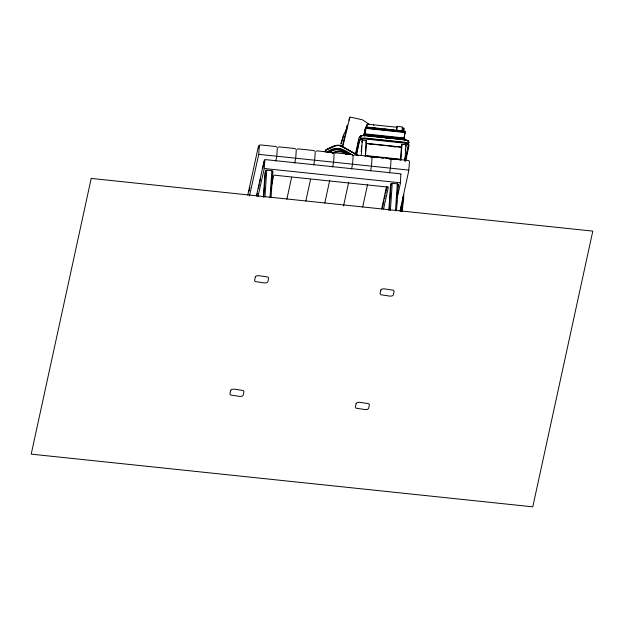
<?xml version="1.0" encoding="UTF-8"?>
<svg xmlns="http://www.w3.org/2000/svg" width="624" height="624" viewBox="0 0 624 624"><rect width="100%" height="100%" fill="white"/><g stroke="black" fill="none" stroke-linecap="round" stroke-linejoin="round"><path stroke-width="0.94" d="M277.337 148.114L276.799 155.992L275.785 161.031M296.283 150.103L295.745 157.981L294.731 163.02M315.229 152.092L314.699 159.97L313.677 165.009M353.129 156.078L352.591 163.956L351.577 168.987M391.022 160.056L390.491 167.934L389.47 172.973M396.63 127.218L396.427 130.369L396.63 126.844M402.535 127.468L402.332 130.985L402.238 126.898L397.145 126.368L396.911 130.174L396.466 130.252M404.719 134.573L404.648 134.004M402.956 196.81L401.419 211.598M403.58 198.643L403.79 194.704M263.359 197.262L265.005 173.082L265.551 170.563L266.76 170.141L271.853 170.672L272.828 171.327L271.05 197.449M263.773 196.677L265.551 170.563M264.919 197.215L266.76 170.141M270.005 197.753L271.853 170.672M271.159 190.289L271.424 186.42M271.752 181.584L272.017 177.715M361.241 151.57L361.624 145.93M361.288 155.228L362.318 140.174L366.343 140.595L365.906 142.584M364.666 133.154L364.658 133.247M365.344 130.034L365.336 130.12M364.868 134.737L365.804 133.934L404.04 137.951L404.719 138.926M365.305 128.302L366.241 127.491L404.469 131.508L405.194 131.992L404.586 134.792M366.499 127.553L367.427 124.153L396.887 127.249M365.251 156.593L366.343 140.595M365.446 156.273L366.327 143.372L401.396 147.053L400.514 159.962L398.619 159.76M388.822 210.444L390.476 186.264L391.022 183.745L392.231 183.316L397.324 183.854L398.291 184.509L396.513 210.623M389.243 209.859L391.022 183.745M390.382 210.397L392.231 183.316M395.476 210.935L397.324 183.854M396.56 204.43L396.825 200.561M397.153 195.725L397.48 190.889M400.881 160.329L401.973 144.339L405.998 144.76L405.92 146.445M404.758 134.347L405.015 131.687M404.664 159.923L404.797 158.044M405.304 150.517L405.436 148.637M404.906 160.758L405.998 144.76M402.371 130.868L402.496 127.904M404.547 138.622L404.009 138.442L404.095 137.584M404.524 137.498L404.266 139.565M401.287 205.92L400.6 211.567M403.705 198.526L402.09 211.466M402.808 201.981L403.01 200.218M402.215 211.24L402.691 207.425M247.783 195.117L258.32 146.702M249.085 191.069L249.912 187.27M258.383 148.348L259.007 145.501L260.606 144.94L275.917 146.546L276.861 147.202M249.46 195.991L258.757 154.378L259.381 145.181M256.433 196.069L264.085 160.906M256.916 195.218L257.33 193.315M258.367 188.565L259.194 184.759M259.607 182.863L260.434 179.057M262.712 168.605L263.539 164.806M263.952 162.903L264.568 160.048L265.715 159.65L400.046 173.761L400.967 174.377M257.954 196.63L264.248 168.503L264.841 159.822M272.462 173.004L272.828 171.327M271.752 184.587L273.819 175.11L388.362 187.138L383.612 208.939M286.884 199.072L291.634 177.247M305.83 201.061L310.58 179.236M324.776 203.05L329.737 180.281M332.623 166.998L333.645 161.967L334.058 154.276M346.351 129.784L347.365 125.112M348.964 120.292L349.58 117.476L350.789 117.172L362.614 119.886L369.47 124.519M343.52 205.99L348.683 182.27M355.469 154.112L359.096 137.436L360.953 135.829L364.666 135.478L404.789 139.69L408.19 140.79L409.274 142.709M355.696 154.799L358.925 139.971L360.781 138.372L364.494 138.013L404.617 142.233L408.01 143.333L409.102 145.244L405.678 160.992M356.405 154.003L359.416 140.15L361.124 138.676L364.533 138.349L404.453 142.545L407.581 143.559L408.58 145.314L405.163 161.015M356.491 154.955L359.603 140.665L361.241 139.246L364.525 138.934L404.36 143.122L407.355 144.097L408.322 145.782L404.999 161.023M363.683 135.759L365.641 127.553M363.917 135.307L365.336 128.786M363.886 135.79L365.758 127.241L366.499 126.976L404.672 131.087L404.243 139.745M364.494 136.11L365.204 133.988M366.21 143.902L366.327 143.372M362.677 207.035L367.63 184.259M370.523 170.976L371.537 165.945L371.959 158.262M381.623 209.024L386.576 186.256M382.372 208.455L384.017 200.873M384.431 198.978L385.258 195.187M385.671 193.292L387.114 186.654M403.354 131.017L403.962 128.232L403.541 127.951M401.279 147.584L401.396 147.053M404.578 133.856L404.984 131.992L404.407 131.609L365.539 127.858M404.352 136.211L403.939 138.076L404.407 138.193M404.141 140.299L404.586 138.13M404.352 140.299L404.758 138.434M397.745 187.028L398.291 184.509M397.246 197.652L400.351 183.394L400.858 174.104M405.85 158.457L406.653 154.752M400.054 210.834L408.728 170.968L409.461 161.842L409.235 160.922L408.096 160.43L392.785 158.824L391.708 159.26M342.209 147.155L347.248 125.564M342.607 147.295L349.838 117.242M340.704 144.245L343.567 134.862L346.562 129.067M341.234 143.52L343.567 135.86M407.355 144.097L407.581 143.559M408.01 143.333L408.19 140.79M360.953 135.829L360.781 138.372M408.767 142.623L407.605 140.462L404.602 139.495L364.775 135.307L361.491 135.619L360.173 136.968M345.446 131.36L346.866 129.137M366.007 127.023L365.188 135.634M365.508 128.341L404.953 132.483M359.853 137.038L361.491 135.619M362.318 140.174L361.67 141.796L362.536 142.373M401.973 144.339L401.536 146.328M365.102 134.293L365.82 134.035M367.029 124.231L366.194 127.631L366.67 127.514M365.071 134.776L404.516 138.926M327.421 149.37L335.228 145.985M326.82 152.092C336.812 144.932 344.066 149.261 353.262 155.641M327.226 152.272L335.033 148.886A5.452 2.714 3.9 0 1 341.344 149.253L350.407 154.393M327.202 152.537L335.01 149.152A5.452 2.714 3.9 0 1 341.328 149.526L350.384 154.658M329.355 152.521C335.392 147.724 342.904 149.705 348.27 154.417M278.015 147.319L279.092 146.882L294.871 148.535L295.815 149.191M296.969 149.315L298.046 148.871L313.817 150.524L314.761 151.18M315.916 151.304L316.992 150.86L332.764 152.521L333.707 153.169M334.862 153.293L335.938 152.849L351.71 154.51L352.654 155.165M353.808 155.282L354.884 154.846L370.656 156.499L371.608 157.154M372.762 157.271L373.838 156.835L389.61 158.488L390.554 159.143M373.448 125.151L373.846 125.151M332.498 152.786C337.116 150.641 343.138 150.181 346.609 154.643M332.124 153.036L337.6 151.484A5.452 2.714 3.9 0 1 343.801 152.412M332.108 153.309L337.584 151.749A5.452 2.714 3.9 0 1 340.876 151.726M334.932 145.751L338.411 145.408L341.858 146.164M365.602 128.037L404.984 132.179M365.165 134.48L404.009 138.442M365.43 135.431L365.921 135.377M366.74 127.343L370.079 127.6M337.366 151.499L342.709 151.882L346.811 154.635M276.253 156.164L258.757 154.378M295.199 158.161L277.407 156.289M314.145 160.15L296.353 158.278M333.099 162.139L315.299 160.267M352.045 164.128L334.253 162.263M370.991 166.117L353.2 164.252M389.938 168.106L372.146 166.241M408.603 170.118L391.092 168.23M400.265 182.793L264.248 168.503M371.982 127.795L375.781 128.193M377.684 128.396L382.434 128.895M384.337 129.098L388.136 129.496M390.039 129.691L393.838 130.096M364.72 135.658L371.374 136.36M373.277 136.562L382.777 137.561M384.68 137.756L404.641 139.854L406.981 140.611M379.938 137.428L381.841 137.631M385.64 138.029L387.543 138.224M366.35 143.575L401.419 147.256M370.001 144.3L371.896 144.495M393.697 146.788L395.593 146.983M365.531 155.548L400.6 159.229M368.285 156.577L377.77 157.568M380.609 157.872L383.456 158.168M386.295 158.465L395.772 159.463M371.015 157.404L372.91 157.599M389.977 159.393L391.872 159.588M403.338 131.095L403.79 131.235L403.907 128.107M403.658 139.347L404.102 139.487M358.433 155.563L341.25 145.805C335.626 143.653 329.987 147.943 325.283 150.345L325.229 152.162M358.082 155.454L341.562 146.086A5.452 2.714 3.9 0 0 335.244 145.72L326.57 149.479A5.452 2.714 3.9 0 0 325.51 151M344.807 148.208L341.546 146.359A5.452 2.714 3.9 0 0 340.057 145.891M345.626 148.668L354.744 153.839M356.405 154.783L358.067 155.727M361.124 138.676L361.241 139.246M342.451 152.1A5.452 2.714 3.9 0 1 343.777 152.677M336.734 145.696A5.452 2.714 3.9 0 1 338.403 145.665M325.783 150.454A5.452 2.714 3.9 0 1 326.555 149.744M91.213 178.425L31.2 454.139L532.787 506.828L592.8 231.114L91.213 178.425M230.685 390.265L229.897 393.877L230.545 395.008L239.85 396.427L242.05 396.217L243.149 395.265L243.937 391.661L243.29 390.523L233.984 389.103L231.785 389.314L230.685 390.265M255.38 276.806L254.6 280.418L255.239 281.549L264.553 282.968L266.752 282.758L267.852 281.806L268.632 278.195L267.992 277.064L258.679 275.644L256.48 275.855L255.38 276.806M356.148 403.447L355.368 407.059L356.008 408.19L365.321 409.609L367.52 409.399L368.62 408.447L369.4 404.836L368.761 403.705L359.447 402.285L357.248 402.496L356.148 403.447M380.851 289.981L380.063 293.592L380.71 294.731L390.016 296.143L392.215 295.932L393.315 294.988L394.103 291.377L393.455 290.246L384.15 288.826L381.95 289.037L380.851 289.981"/></g></svg>
